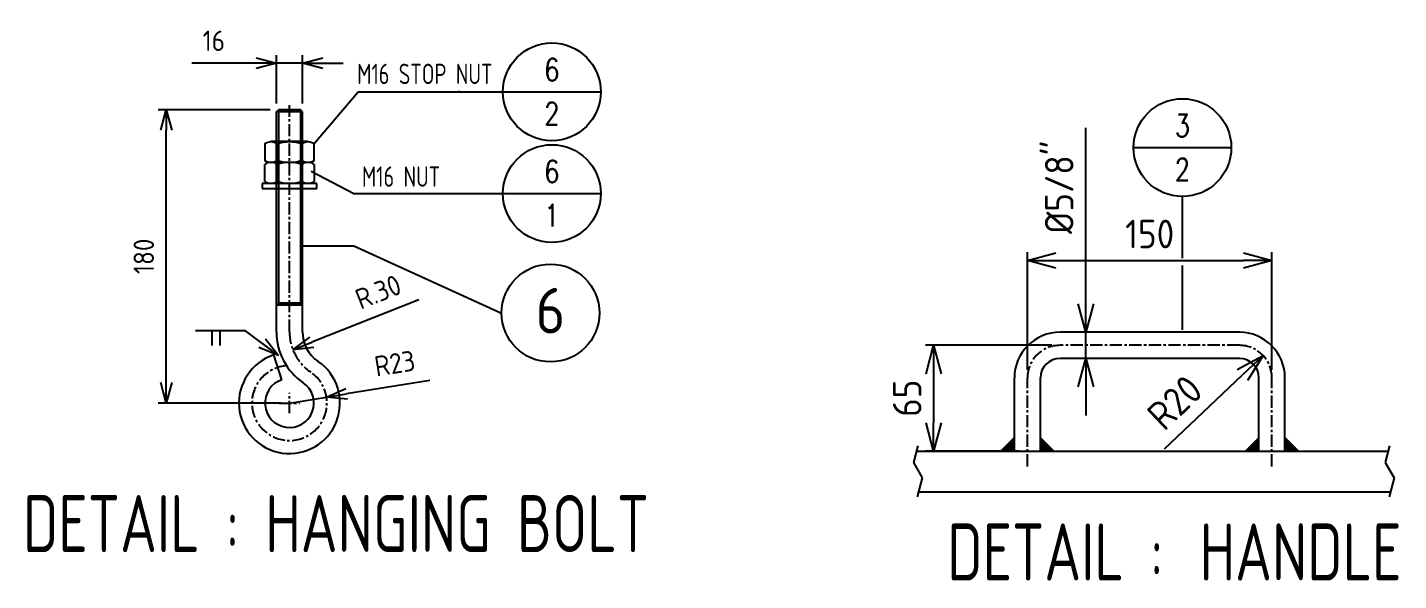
# Model space of a CAD drawing. Header units: millimetres. Extents: x 3163 to 6428, y 469 to 3350.
# Drawn here: x 5586 to 6428, y 496 to 836 of the extents above; entities that cross this region are included whole.
import ezdxf
from ezdxf.enums import TextEntityAlignment as Align

# ---------------------------------------------------------------- set-up
doc = ezdxf.new("R2010")
doc.units = ezdxf.units.MM
doc.linetypes.add('CENTER', pattern=[2, 1.25, -0.25, 0.25, -0.25])
doc.layers.add('AM_5', color=3, linetype='Continuous', lineweight=25)
doc.layers.add('AM_6', color=2, linetype='Continuous', lineweight=35)
doc.layers.add('CEN', color=8, linetype='CENTER')
doc.styles.add('DIM', font='romans', dxfattribs={"height": 2.3})
doc.styles.get("Standard").update_dxf_attribs({"font": 'isocp.shx'})
doc.dimstyles.new('AM_ISO$0', dxfattribs={"dimtxt": 3.5, "dimasz": 3.5, "dimexe": 1, "dimexo": 1, "dimgap": 1.5, "dimtad": 1, "dimdec": 0, "dimdsep": 46, "dimtxsty": 'Standard', "dimblk": 'OPEN30', "dimcen": 0, "dimclrd": 3, "dimclre": 3, "dimclrt": 2, "dimadec": 0, "dimazin": 2, "dimtp": 0.1, "dimtm": 0.1, "dimtfac": 0.71, "dimtdec": 0, "dimtmove": 0, "dimatfit": 3, "dimldrblk": 'OPEN30', "dimfxl": 1, "dimlwd": -1, "dimlwe": -1, "dimarcsym": 1})
doc.dimstyles.new('AM_ISO$4', dxfattribs={"dimtxt": 3.5, "dimasz": 3.5, "dimexe": 1, "dimexo": 1, "dimgap": 1.5, "dimtad": 1, "dimdsep": 46, "dimtxsty": 'Standard', "dimcen": 0, "dimclrd": 256, "dimclre": 256, "dimclrt": 2, "dimadec": 0, "dimazin": 2, "dimtp": 0.1, "dimtm": 0.1, "dimtfac": 0.71, "dimtdec": 3, "dimtmove": 0, "dimatfit": 3, "dimfxl": 1, "dimlwd": -1, "dimlwe": -1, "dimarcsym": 1})
doc.dimstyles.new('GEN_ISO', dxfattribs={"dimscale": 25, "dimtxt": 3.5, "dimasz": 2, "dimexe": 1, "dimexo": 1, "dimgap": 1.5, "dimtad": 1, "dimdec": 0, "dimdsep": 46, "dimtxsty": 'Standard', "dimblk": 'OPEN30', "dimcen": 0, "dimclrd": 3, "dimclre": 3, "dimclrt": 2, "dimadec": 0, "dimazin": 2, "dimtp": 0.1, "dimtm": 0.1, "dimtfac": 0.71, "dimtdec": 0, "dimtmove": 0, "dimatfit": 3, "dimldrblk": 'OPEN30', "dimfxl": 1, "dimlwd": -1, "dimlwe": -1, "dimarcsym": 1})
doc.dimstyles.new('GEN_ISO$0', dxfattribs={"dimscale": 25, "dimtxt": 3.5, "dimasz": 2, "dimexe": 1, "dimexo": 1, "dimgap": 1.5, "dimtad": 1, "dimdec": 0, "dimdsep": 46, "dimtxsty": 'Standard', "dimblk": 'OPEN30', "dimcen": 0, "dimclrd": 3, "dimclre": 3, "dimclrt": 2, "dimadec": 0, "dimazin": 2, "dimtp": 0.1, "dimtm": 0.1, "dimtfac": 0.71, "dimtdec": 0, "dimtmove": 0, "dimatfit": 3, "dimldrblk": 'OPEN30', "dimfxl": 1, "dimlwd": -1, "dimlwe": -1, "dimarcsym": 1})
doc.dimstyles.get("Standard").update_dxf_attribs({"dimtxt": 0.18, "dimasz": 0.18, "dimexe": 0.18, "dimexo": 0.0625, "dimgap": 0.09, "dimtad": 0, "dimtih": 1, "dimtoh": 1, "dimdec": 4, "dimzin": 0, "dimdsep": 46, "dimtxsty": 'Standard', "dimcen": 0.09, "dimadec": 0, "dimazin": 0, "dimtfac": 1, "dimtdec": 4, "dimtofl": 0, "dimtmove": 0, "dimatfit": 3, "dimfxl": 1, "dimtolj": 1, "dimtzin": 0, "dimarcsym": 0})

# ---------------------------------------------------------------- blocks, each defined once
blk = doc.blocks.new('NUT1')
blk.add_line((0, -0.709), (0, 0.709))
at = {"color": 7}
for p, q in [((0.073, 0.945), (0.727, 0.945)), ((0.8, -0.709), (0.8, 0.709)), ((0.727, 0.473), (0.073, 0.473)), ((0.727, -0.472), (0.073, -0.472)), ((0.727, -0.945), (0.073, -0.945))]:
    blk.add_line(p, q, dxfattribs=at)
for centre, radius, start, end in [((0.418, 0.709), 0.418, 145.6158, 214.3842), ((0.382, 0.709), 0.418, 325.6158, 34.3842), ((1.564, 0), 1.564, 162.412, 197.588), ((-0.764, 0), 1.564, 342.412, 17.588), ((0.418, -0.709), 0.418, 145.6158, 214.3842), ((0.382, -0.709), 0.418, 325.6158, 34.3842)]:
    blk.add_arc(centre, radius, start, end, dxfattribs=at)
blk = doc.blocks.new('_Open30')
at = {"color": 0, "linetype": 'ByBlock', "lineweight": -2}
for p, q in [((-1, 0.268), (0, 0)), ((0, 0), (-1, -0.268)), ((0, 0), (-1, 0))]:
    blk.add_line(p, q, dxfattribs=at)
blk = doc.blocks.new('*D55')
at = {"layer": 'AM_5', "color": 3, "linetype": 'ByBlock', "transparency": 16777216}
for p, q in [((5735.47, 785.37), (5666.61, 785.37)), ((5671.61, 617.87), (5671.61, 772.87)), ((5742.22, 605.37), (5666.61, 605.37))]:
    blk.add_line(p, q, dxfattribs=at)
at = {"layer": 'DEFPOINTS', "color": 0, "transparency": 16777216}
for p in [(5671.61, 785.37), (5740.47, 785.37), (5747.22, 605.37)]:
    blk.add_point(p, dxfattribs=at)
at = {"layer": 'AM_5', "color": 3, "transparency": 16777216, "xscale": 12.5, "yscale": 12.5, "zscale": 12.5}
for p, rotation in [((5671.61, 785.37), 90), ((5671.61, 605.37), 270)]:
    blk.add_blockref('_Open30', p, dxfattribs=dict(at, rotation=rotation))
at = {"layer": 'AM_5', "color": 2, "transparency": 16777216, "insert": (5657.86, 695.37), "char_height": 12.5, "attachment_point": 5, "rotation": 90}
blk.add_mtext('180', dxfattribs=at)
blk = doc.blocks.new('*D56')
at = {"layer": 'AM_5', "color": 3, "linetype": 'ByBlock', "transparency": 16777216}
for p, q in [((6199.89, 625.78), (6199.89, 697.84)), ((6217.39, 692.84), (6332.39, 692.84)), ((6349.89, 625.78), (6349.89, 697.84))]:
    blk.add_line(p, q, dxfattribs=at)
at = {"layer": 'DEFPOINTS', "color": 0, "transparency": 16777216}
for p in [(6349.89, 692.84), (6199.89, 620.78), (6349.89, 620.78)]:
    blk.add_point(p, dxfattribs=at)
at = {"layer": 'AM_5', "color": 3, "transparency": 16777216, "xscale": 17.5, "yscale": 17.5, "zscale": 17.5, "rotation": 180}
blk.add_blockref('_Open30', (6199.89, 692.84), dxfattribs=at)
at = {"layer": 'AM_5', "color": 3, "transparency": 16777216, "xscale": 17.5, "yscale": 17.5, "zscale": 17.5}
blk.add_blockref('_Open30', (6349.89, 692.84), dxfattribs=at)
at = {"layer": 'AM_5', "color": 2, "transparency": 16777216, "insert": (6274.89, 709.09), "char_height": 17.5, "attachment_point": 5}
blk.add_mtext('150', dxfattribs=at)
blk = doc.blocks.new('*D57')
at = {"layer": 'AM_5', "color": 3, "linetype": 'ByBlock', "transparency": 16777216}
for p, q in [((6214.89, 640.78), (6137.37, 640.78)), ((6142.37, 623.28), (6142.37, 593.28)), ((6194.89, 575.78), (6137.37, 575.78))]:
    blk.add_line(p, q, dxfattribs=at)
at = {"layer": 'DEFPOINTS', "color": 0, "transparency": 16777216}
for p in [(6219.89, 640.78), (6142.37, 575.78), (6199.89, 575.78)]:
    blk.add_point(p, dxfattribs=at)
at = {"layer": 'AM_5', "color": 3, "transparency": 16777216, "xscale": 17.5, "yscale": 17.5, "zscale": 17.5}
for p, rotation in [((6142.37, 640.78), 90), ((6142.37, 575.78), 270)]:
    blk.add_blockref('_Open30', p, dxfattribs=dict(at, rotation=rotation))
at = {"layer": 'AM_5', "color": 2, "transparency": 16777216, "insert": (6126.12, 608.28), "char_height": 17.5, "attachment_point": 5, "rotation": 90}
blk.add_mtext('65', dxfattribs=at)
blk = doc.blocks.new('*D58')
at = {"layer": 'AM_5', "color": 3, "linetype": 'ByBlock', "transparency": 16777216}
for p, q in [((5739.22, 789.12), (5739.22, 818.91)), ((5755.22, 789.12), (5755.22, 818.91)), ((5726.72, 813.91), (5687.35, 813.91)), ((5755.22, 813.91), (5739.22, 813.91)), ((5767.72, 813.91), (5780.22, 813.91))]:
    blk.add_line(p, q, dxfattribs=at)
at = {"layer": 'DEFPOINTS', "color": 0, "transparency": 16777216}
for p in [(5755.22, 813.91), (5739.22, 784.12), (5755.22, 784.12)]:
    blk.add_point(p, dxfattribs=at)
at = {"layer": 'AM_5', "color": 3, "transparency": 16777216, "xscale": 12.5, "yscale": 12.5, "zscale": 12.5}
blk.add_blockref('_Open30', (5739.22, 813.91), dxfattribs=at)
at = {"layer": 'AM_5', "color": 3, "transparency": 16777216, "xscale": 12.5, "yscale": 12.5, "zscale": 12.5, "rotation": 180}
blk.add_blockref('_Open30', (5755.22, 813.91), dxfattribs=at)
at = {"layer": 'AM_5', "color": 2, "transparency": 16777216, "insert": (5700.78, 827.66), "char_height": 12.5, "attachment_point": 5}
blk.add_mtext('16', dxfattribs=at)
blk = doc.blocks.new('*D74')
at = {"layer": 'AM_5', "color": 3, "linetype": 'ByBlock', "transparency": 16777216}
for p, q in [((6235.64, 666.28), (6235.64, 774.14)), ((6283.25, 648.78), (6230.64, 648.78)), ((6235.64, 632.78), (6235.64, 648.78)), ((6283.25, 632.78), (6230.64, 632.78)), ((6235.64, 615.28), (6235.64, 597.78))]:
    blk.add_line(p, q, dxfattribs=at)
at = {"layer": 'DEFPOINTS', "color": 0, "transparency": 16777216}
for p in [(6288.25, 648.78), (6235.64, 632.78), (6288.25, 632.78)]:
    blk.add_point(p, dxfattribs=at)
at = {"layer": 'AM_5', "color": 3, "transparency": 16777216, "xscale": 17.5, "yscale": 17.5, "zscale": 17.5}
for p, rotation in [((6235.64, 648.78), 270), ((6235.64, 632.78), 90)]:
    blk.add_blockref('_Open30', p, dxfattribs=dict(at, rotation=rotation))
at = {"layer": 'AM_5', "color": 2, "transparency": 16777216, "insert": (6219.39, 737.77), "char_height": 17.5, "attachment_point": 5, "rotation": 90}
blk.add_mtext('%%C5/8"', dxfattribs=at)
blk = doc.blocks.new('*D77')
at = {"layer": 'AM_5', "color": 3, "linetype": 'ByBlock', "transparency": 16777216}
for p, q in [((5833.38, 619.19), (5782.27, 610.99)), ((5747.22, 605.37), (5769.93, 609.01))]:
    blk.add_line(p, q, dxfattribs=at)
at = {"layer": 'DEFPOINTS', "color": 0, "transparency": 16777216}
for p in [(5769.93, 609.01), (5747.22, 605.37)]:
    blk.add_point(p, dxfattribs=at)
at = {"layer": 'AM_5', "color": 3, "transparency": 16777216, "xscale": 12.5, "yscale": 12.5, "zscale": 12.5, "rotation": 189.1136062165802}
blk.add_blockref('_Open30', (5769.93, 609.01), dxfattribs=at)
at = {"layer": 'AM_5', "color": 2, "transparency": 16777216, "insert": (5811.82, 629.66), "char_height": 12.5, "attachment_point": 5, "rotation": 9.11361}
blk.add_mtext('R23', dxfattribs=at)
blk = doc.blocks.new('*D91')
at = {"layer": 'AM_5', "color": 3, "linetype": 'ByBlock', "transparency": 16777216}
blk.add_line((5826.5, 668.59), (5760.95, 642.62), dxfattribs=at)
at = {"layer": 'DEFPOINTS', "color": 0, "transparency": 16777216}
for p in [(5805.11, 660.11), (5749.33, 638.01)]:
    blk.add_point(p, dxfattribs=at)
at = {"layer": 'AM_5', "color": 3, "transparency": 16777216, "xscale": 12.5, "yscale": 12.5, "zscale": 12.5, "rotation": 201.6170590883137}
blk.add_blockref('_Open30', (5749.33, 638.01), dxfattribs=at)
at = {"layer": 'AM_5', "color": 2, "transparency": 16777216, "insert": (5801.67, 673.54), "char_height": 12.5, "attachment_point": 5, "rotation": 21.61706}
blk.add_mtext('R.30', dxfattribs=at)
blk = doc.blocks.new('*D94')
at = {"layer": 'AM_5', "linetype": 'ByBlock', "transparency": 16777216}
blk.add_line((6283.91, 577.32), (6331.7, 622.5), dxfattribs=at)
at = {"layer": 'DEFPOINTS', "color": 0, "transparency": 16777216}
for p in [(6344.42, 634.52), (6329.89, 620.78)]:
    blk.add_point(p, dxfattribs=at)
at = {"layer": 'AM_5', "transparency": 16777216, "xscale": 17.5, "yscale": 17.5, "zscale": 17.5, "rotation": 43.38907754489681}
blk.add_blockref('_Open30', (6344.42, 634.52), dxfattribs=at)
at = {"layer": 'AM_5', "color": 2, "transparency": 16777216, "insert": (6290.28, 605.71), "char_height": 17.5, "attachment_point": 5, "rotation": 43.38908}
blk.add_mtext('R20', dxfattribs=at)
blk = doc.blocks.new('itcno')
blk.add_line((-5.5, 0), (5.5, 0))
blk.add_circle((0, 0), 5.5)
at = {"color": 2, "style": 'DIM', "width": 0.8}
for tag, p in [('PART_NO', (0, 2.48)), ('PART_CNO', (0, -2.46))]:
    blk.add_attdef(tag, text='', height=2.5, dxfattribs=at).set_placement(p, align=Align.MIDDLE)

msp = doc.modelspace()

# ---------------------------------------------------------------- linework, layer by layer
at = {"color": 4}
for p, q in [((5851.792, 796.345), (5850.675, 796.345)), ((5739.216, 784.12), (5740.466, 785.37)), ((5755.216, 784.12), (5739.216, 784.12)), ((5739.216, 649.063), (5739.216, 784.12)), ((5753.966, 785.37), (5740.466, 785.37)), ((5740.466, 785.37), (5740.466, 666.62)), ((5755.216, 784.12), (5753.966, 785.37)), ((5753.966, 785.37), (5753.966, 666.62)), ((5755.216, 649.063), (5755.216, 784.12)), ((5730.416, 740.161), (5730.416, 736.961)), ((5764.016, 740.161), (5730.416, 740.161)), ((5764.016, 736.961), (5764.016, 740.161)), ((5730.416, 736.961), (5764.016, 736.961)), ((5755.216, 665.37), (5739.216, 665.37)), ((5753.966, 666.62), (5740.466, 666.62)), ((5755.216, 665.37), (5753.966, 666.62)), ((5742.6, 619.643), (5737.677, 634.866)), ((6132.637, 579.043), (6129.912, 568.872)), ((6131.764, 575.782), (6421.215, 575.782)), ((6191.885, 575.782), (6207.885, 575.782)), ((6341.885, 575.782), (6357.885, 575.782)), ((6422.089, 579.043), (6419.364, 568.872)), ((6129.912, 568.872), (6135.352, 559.449)), ((6419.364, 568.872), (6424.804, 559.449)), ((6135.352, 559.449), (6132.234, 547.81)), ((6424.804, 559.449), (6421.686, 547.81)), ((6133.03, 550.782), (6422.482, 550.782))]:
    msp.add_line(p, q, dxfattribs=at)
for p, q in [((6294.957, 694.312), (6294.957, 732.09)), ((6294.957, 650.328), (6294.957, 689.687))]:
    msp.add_line(p, q)
at = {"color": 2}
for p, q in [((5739.216, 665.37), (5740.466, 666.62)), ((5699.504, 649.748), (5699.504, 640.659)), ((5704.456, 649.748), (5704.456, 640.659))]:
    msp.add_line(p, q, dxfattribs=at)
at = {"color": 4, "linetype": 'Continuous'}
for p, q in [((6329.885, 648.782), (6219.885, 648.782)), ((6329.885, 632.782), (6219.885, 632.782)), ((6191.885, 575.782), (6191.885, 620.782)), ((6207.885, 575.782), (6207.885, 620.782)), ((6341.885, 575.782), (6341.885, 620.782)), ((6357.885, 575.782), (6357.885, 620.782))]:
    msp.add_line(p, q, dxfattribs=at)
at = {"color": 4}
for centre, radius, start, end in [((5777.216, 649.063), 38, 180, 235.525615), ((5777.216, 649.063), 22, 180, 235.525615), ((5747.216, 605.37), 31, 107.921569, 55.525615), ((5747.216, 605.37), 15, 107.921569, 55.525615)]:
    msp.add_arc(centre, radius, start, end, dxfattribs=at)
at = {"color": 4, "linetype": 'Continuous'}
for centre, radius, start, end in [((6219.885, 620.782), 28, 90, 180), ((6329.885, 620.782), 28, 0, 90), ((6219.885, 620.782), 12, 90, 180), ((6329.885, 620.782), 12, 0, 90)]:
    msp.add_arc(centre, radius, start, end, dxfattribs=at)
at = {"color": 2}
for points in [[(6191.885, 575.782), (6182.885, 575.782), (6191.885, 584.782)], [(6207.885, 575.782), (6216.885, 575.782), (6207.885, 584.782)], [(6341.885, 575.782), (6332.885, 575.782), (6341.885, 584.782)], [(6357.885, 575.782), (6366.885, 575.782), (6357.885, 584.782)]]:
    msp.add_solid(points, dxfattribs=at)
at = {"layer": 'AM_5', "color": 4}
msp.add_circle((5907.328, 660.6), 30, dxfattribs=at)
at = {"layer": 'CEN', "color": 8, "linetype": 'CENTER', "ltscale": 6}
for p, q in [((5747.216, 649.063), (5747.216, 788.222)), ((6329.885, 640.782), (6219.885, 640.782)), ((6199.885, 566.5), (6199.885, 620.782)), ((6349.885, 566.5), (6349.885, 620.782)), ((5747.216, 599.12), (5747.216, 611.62)), ((5740.966, 605.37), (5753.466, 605.37))]:
    msp.add_line(p, q, dxfattribs=at)
for centre, radius, start, end in [((5777.216, 649.063), 30, 180, 235.525615), ((6219.885, 620.782), 20, 90, 180), ((6329.885, 620.782), 20, 0, 90), ((5747.216, 605.37), 23, 94.551071, 55.525615)]:
    msp.add_arc(centre, radius, start, end, dxfattribs=at)

# ---------------------------------------------------------------- block references
at = {"xscale": 5.454545454545455, "yscale": 5.454545454545455, "zscale": 5.454545454545455}
for p, values in [((5908.175, 796.345), {'PART_NO': '6', 'PART_CNO': '2'}), ((6294.957, 762.09), {'PART_NO': '3', 'PART_CNO': '2'}), ((5908.175, 733.891), {'PART_NO': '6', 'PART_CNO': '1'})]:
    msp.add_blockref('itcno', p, dxfattribs=at).add_auto_attribs(values)
at = {"color": 4, "yscale": 16, "zscale": 16, "rotation": 90}
for p, xscale in [((5747.216, 765.761), -16), ((5747.216, 740.161), 16)]:
    msp.add_blockref('NUT1', p, dxfattribs=dict(at, xscale=xscale))

# ---------------------------------------------------------------- texts
at = {"layer": 'AM_5', "color": 7, "width": 0.8}
for s, p in [('M16 STOP NUT', (5871.797, 801.061)), ('M16 NUT', (5839.713, 738.059))]:
    msp.add_text(s, height=12.5, dxfattribs=at).set_placement(p, align=Align.RIGHT)
at = {"layer": 'AM_6', "color": 30, "lineweight": 70, "width": 0.8}
for s, p in [('DETAIL : ', (5732.37, 513.892)), ('HANGING BOLT', (5967.837, 513.892)), ('DETAIL : ', (6299.303, 496.475)), ('HANDLE', (6429.357, 496.475))]:
    msp.add_text(s, height=35, dxfattribs=at).set_placement(p, align=Align.RIGHT)
at = {"layer": 'AM_6', "insert": (5907.328, 662.062), "char_height": 28, "attachment_point": 5}
msp.add_mtext_dynamic_manual_height_columns('6', width=18.9991, gutter_width=70, heights=[0], dxfattribs=at)

# ---------------------------------------------------------------- dimensions: what is measured, and where the dimension line sits
at = {"layer": 'AM_5'}
dim = msp.add_linear_dim(base=(5755.216, 813.909), p1=(5739.216, 784.12), p2=(5755.216, 784.12), dimstyle='GEN_ISO$0', override={"dimscale": 5, "dimtxt": 2.5, "dimasz": 2.5}, dxfattribs=at)
dim.commit()
dim.dimension.update_dxf_attribs({"geometry": '*D58', "text_midpoint": (5700.781, 813.909), "dimtype": 160})
for base, p1, p2, dimstyle, override, picture, middle in [((5671.615, 785.37), (5747.216, 605.37), (5740.466, 785.37), 'GEN_ISO$0', {"dimscale": 5, "dimtxt": 2.5, "dimasz": 2.5}, '*D55', (5657.865, 695.37)), ((6142.373, 575.782), (6219.885, 640.782), (6199.885, 575.782), 'AM_ISO$0', {"dimscale": 5}, '*D57', (6126.123, 608.282))]:
    dim = msp.add_linear_dim(base=base, p1=p1, p2=p2, angle=90, dimstyle=dimstyle, override=override, dxfattribs=at)
    dim.commit()
    dim.dimension.update_dxf_attribs({"geometry": picture, "text_midpoint": middle})
dim = msp.add_linear_dim(base=(6235.638, 632.782), p1=(6288.254, 648.782), p2=(6288.254, 632.782), angle=90, text='%%C5/8"', dimstyle='AM_ISO$0', override={"dimscale": 5}, dxfattribs=at)
dim.commit()
dim.dimension.update_dxf_attribs({"geometry": '*D74', "text_midpoint": (6235.638, 737.77), "dimtype": 160})
dim = msp.add_linear_dim(base=(6349.885, 692.839), p1=(6199.885, 620.782), p2=(6349.885, 620.782), dimstyle='AM_ISO$0', override={"dimscale": 5}, dxfattribs=at)
dim.commit()
dim.dimension.update_dxf_attribs({"geometry": '*D56', "text_midpoint": (6274.885, 709.089)})
dim = msp.add_diameter_dim_2p(p1=(5805.106, 660.115), p2=(5749.326, 638.011), text='R.30', dimstyle='GEN_ISO', override={"dimscale": 5, "dimtxt": 2.5, "dimasz": 2.5}, dxfattribs=at)
dim.commit()
dim.dimension.update_dxf_attribs({"geometry": '*D91', "text_midpoint": (5806.739, 660.762), "dimtype": 163})
dim = msp.add_radius_dim(center=(5747.216, 605.37), mpoint=(5769.926, 609.013), dimstyle='GEN_ISO', override={"dimscale": 5, "dimtxt": 2.5, "dimasz": 2.5}, dxfattribs=at)
dim.commit()
dim.dimension.update_dxf_attribs({"geometry": '*D77', "text_midpoint": (5811.818, 629.661)})
dim = msp.add_radius_dim(center=(6329.885, 620.782), mpoint=(6344.419, 634.521), dimstyle='AM_ISO$4', override={"dimscale": 5}, dxfattribs=at)
dim.commit()
dim.dimension.update_dxf_attribs({"geometry": '*D94', "text_midpoint": (6301.448, 593.9), "dimtype": 164})

# ---------------------------------------------------------------- leaders
at = {"color": 4}
for points in [[(5762.336, 764.592), (5789.45, 796.345), (5878.175, 796.345)], [(5760.616, 747.67), (5786.62, 733.891), (5878.175, 733.891)], [(5755.216, 701.909), (5786.62, 701.909), (5877.328, 660.6)]]:
    msp.add_leader(points, dimstyle='Standard', override={"dimtxt": 2.5, "dimasz": 3, "dimexe": 1, "dimexo": 1, "dimgap": 1, "dimtad": 0, "dimtih": 0, "dimtoh": 0, "dimdec": 1, "dimzin": 9, "dimtxsty": 'DIM', "dimcen": 2.5, "dimclrd": 2, "dimclre": 252, "dimclrt": 3, "dimazin": 2, "dimtdec": 1, "dimtix": 1, "dimtofl": 1, "dimtmove": 1}, dxfattribs=at)
at = {"layer": 'AM_5'}
msp.add_leader([(5740.391, 634.592), (5720.25, 649.748), (5689.502, 649.748)], dimstyle='GEN_ISO', override={"dimscale": 5, "dimtxt": 2.5, "dimasz": 2.5}, dxfattribs=at)

doc.saveas('drawing.dxf')
